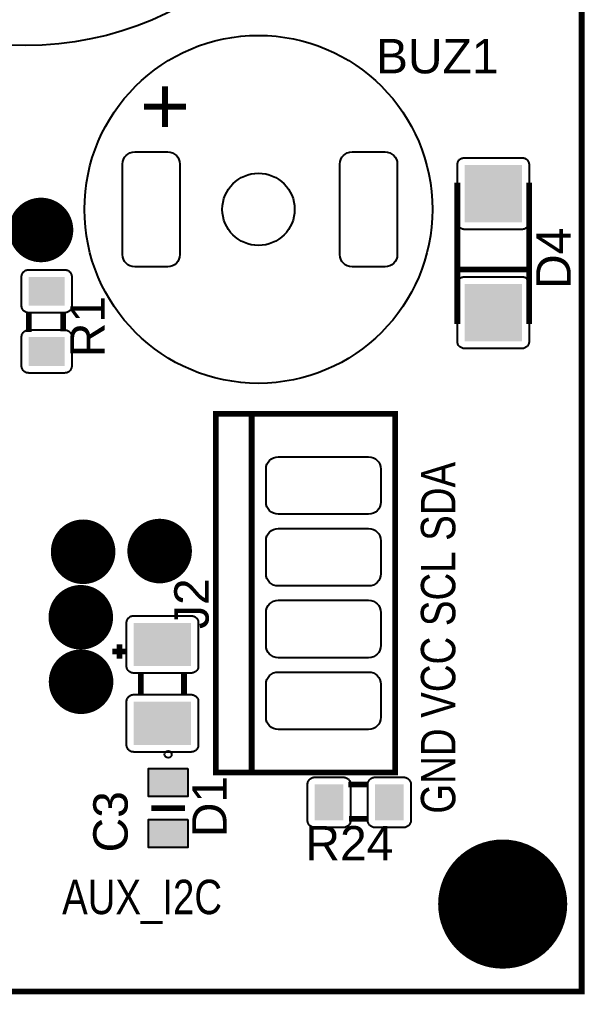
# Model space of a CAD drawing. Header units: inches. Extents: x -1.08 to 1.08, y -1.14 to 1.14.
# Drawn here: x 0.287 to 1.075, y -1.145 to 0.214 of the extents above; entities that cross this region are included whole.
import ezdxf

# ---------------------------------------------------------------- set-up
doc = ezdxf.new("R2010")
doc.units = ezdxf.units.IN
doc.layers.get('0').update_dxf_attribs({"linetype": 'CONTINUOUS'})

# ---------------------------------------------------------------- blocks, each defined once
blk = doc.blocks.new('RPAD')
blk.add_trace([(-0.5, -0.5), (-0.5, 0.5), (0.5, -0.5), (0.5, 0.5)])
blk = doc.blocks.new('EPAD')
at = {"const_width": 0.5}
blk.add_lwpolyline([(-0.25, 0, 1), (0.25, 0, 1)], format="xyb", close=True, dxfattribs=at)

msp = doc.modelspace()

# ---------------------------------------------------------------- linework, layer by layer
for points, const_width in [([(-1.071228, -1.14098), (1.071228, -1.14098), (1.071228, 1.14098), (-1.071228, 1.14098), (-1.071228, -1.14098)], 0.008), ([(-1.071228, -1.14098), (1.071228, -1.14098), (1.071228, 1.14098), (-1.071228, 1.14098), (-1.071228, -1.14098)], 0.008), ([(-1.071228, -1.14098), (1.071228, -1.14098), (1.071228, 1.14098), (-1.071228, 1.14098), (-1.071228, -1.14098)], 0.008), ([(0.897953, -0.21039), (0.897953, -0.01339)], 0.008), ([(0.897953, -0.21039), (0.897953, -0.01339)], 0.008), ([(0.897953, -0.21039), (0.897953, -0.01339)], 0.008), ([(0.997953, -0.01339), (0.997953, -0.21039)], 0.008), ([(0.997953, -0.01339), (0.997953, -0.21039)], 0.008), ([(0.997953, -0.01339), (0.997953, -0.21039)], 0.008), ([(0.997953, -0.13439), (0.897953, -0.13439)], 0.008), ([(0.997953, -0.13439), (0.897953, -0.13439)], 0.008), ([(0.997953, -0.13439), (0.897953, -0.13439)], 0.008), ([(0.300386, -0.193563), (0.300386, -0.221563)], 0.008), ([(0.300386, -0.193563), (0.300386, -0.221563)], 0.008), ([(0.300386, -0.193563), (0.300386, -0.221563)], 0.008), ([(0.348386, -0.193563), (0.348386, -0.220563)], 0.008), ([(0.348386, -0.193563), (0.348386, -0.220563)], 0.008), ([(0.348386, -0.193563), (0.348386, -0.220563)], 0.008), ([(0.561213, -0.835429), (0.811213, -0.835429), (0.811213, -0.335429), (0.561213, -0.335429), (0.561213, -0.835429)], 0.008), ([(0.561213, -0.835429), (0.811213, -0.835429), (0.811213, -0.335429), (0.561213, -0.335429), (0.561213, -0.835429)], 0.008), ([(0.561213, -0.835429), (0.811213, -0.835429), (0.811213, -0.335429), (0.561213, -0.335429), (0.561213, -0.835429)], 0.008), ([(0.611213, -0.835429), (0.611213, -0.335429)], 0.008), ([(0.611213, -0.835429), (0.611213, -0.335429)], 0.008), ([(0.611213, -0.835429), (0.611213, -0.335429)], 0.008), ([(0.416803, -0.666925), (0.436803, -0.666925)], 0.008), ([(0.416803, -0.666925), (0.436803, -0.666925)], 0.008), ([(0.416803, -0.666925), (0.436803, -0.666925)], 0.008), ([(0.426803, -0.676925), (0.426803, -0.656925)], 0.008), ([(0.426803, -0.676925), (0.426803, -0.656925)], 0.008), ([(0.426803, -0.676925), (0.426803, -0.656925)], 0.008), ([(0.456803, -0.726925), (0.456803, -0.696925)], 0.008), ([(0.456803, -0.726925), (0.456803, -0.696925)], 0.008), ([(0.456803, -0.726925), (0.456803, -0.696925)], 0.008), ([(0.516803, -0.726925), (0.516803, -0.696925)], 0.008), ([(0.516803, -0.726925), (0.516803, -0.696925)], 0.008), ([(0.516803, -0.726925), (0.516803, -0.696925)], 0.008), ([(0.774087, -0.852161), (0.746087, -0.852161)], 0.008), ([(0.774087, -0.852161), (0.746087, -0.852161)], 0.008), ([(0.774087, -0.852161), (0.746087, -0.852161)], 0.008), ([(0.518299, -0.885035), (0.471055, -0.885035)], 0.007874), ([(0.518299, -0.885035), (0.471055, -0.885035)], 0.007874), ([(0.518299, -0.885035), (0.471055, -0.885035)], 0.007874), ([(0.774087, -0.900161), (0.747087, -0.900161)], 0.008), ([(0.774087, -0.900161), (0.747087, -0.900161)], 0.008), ([(0.774087, -0.900161), (0.747087, -0.900161)], 0.008)]:
    msp.add_lwpolyline(points, dxfattribs=dict(const_width=const_width))
for points in [[(0.448055, 0.02961), (0.494055, 0.02961), (0.497531, 0.029272), (0.500745, 0.028299), (0.503636, 0.026753), (0.506141, 0.024696), (0.508198, 0.022191), (0.509744, 0.0193), (0.510717, 0.016086), (0.511055, 0.01261), (0.511055, -0.11339), (0.510717, -0.116866), (0.509744, -0.12008), (0.508198, -0.122971), (0.506141, -0.125476), (0.503636, -0.127532), (0.500745, -0.129078), (0.497531, -0.130052), (0.494055, -0.13039), (0.448055, -0.13039), (0.444579, -0.130052), (0.441365, -0.129078), (0.438474, -0.127532), (0.435969, -0.125476), (0.433913, -0.122971), (0.432367, -0.12008), (0.431393, -0.116866), (0.431055, -0.11339), (0.431055, 0.01261), (0.431393, 0.016086), (0.432367, 0.0193), (0.433913, 0.022191), (0.435969, 0.024696), (0.438474, 0.026753), (0.441365, 0.028299), (0.444579, 0.029272), (0.448055, 0.02961)], [(0.751205, 0.02961), (0.797205, 0.02961), (0.800681, 0.029272), (0.803895, 0.028299), (0.806786, 0.026753), (0.809291, 0.024696), (0.811347, 0.022191), (0.812893, 0.0193), (0.813867, 0.016086), (0.814205, 0.01261), (0.814205, -0.11339), (0.813867, -0.116866), (0.812893, -0.12008), (0.811347, -0.122971), (0.809291, -0.125476), (0.806786, -0.127532), (0.803895, -0.129078), (0.800681, -0.130052), (0.797205, -0.13039), (0.751205, -0.13039), (0.747729, -0.130052), (0.744515, -0.129078), (0.741624, -0.127532), (0.739119, -0.125476), (0.737062, -0.122971), (0.735516, -0.12008), (0.734543, -0.116866), (0.734205, -0.11339), (0.734205, 0.01261), (0.734543, 0.016086), (0.735516, 0.0193), (0.737062, 0.022191), (0.739119, 0.024696), (0.741624, 0.026753), (0.744515, 0.028299), (0.747729, 0.029272), (0.751205, 0.02961)], [(0.997953, 0.01161), (0.997953, -0.06839), (0.997902, -0.069429), (0.997754, -0.070434), (0.997512, -0.071401), (0.997181, -0.072325), (0.996767, -0.073202), (0.996272, -0.074026), (0.995702, -0.074793), (0.995062, -0.075499), (0.994356, -0.076139), (0.993589, -0.076709), (0.992765, -0.077203), (0.991888, -0.077618), (0.990964, -0.077949), (0.989997, -0.078191), (0.988992, -0.078339), (0.987953, -0.07839), (0.907953, -0.07839), (0.906913, -0.078339), (0.905908, -0.078191), (0.904941, -0.077949), (0.904017, -0.077618), (0.903141, -0.077203), (0.902317, -0.076709), (0.90155, -0.076139), (0.900843, -0.075499), (0.900203, -0.074793), (0.899634, -0.074026), (0.899139, -0.073202), (0.898724, -0.072325), (0.898394, -0.071401), (0.898152, -0.070434), (0.898003, -0.069429), (0.897953, -0.06839), (0.897953, 0.01161), (0.898003, 0.01265), (0.898152, 0.013655), (0.898394, 0.014622), (0.898724, 0.015546), (0.899139, 0.016422), (0.899634, 0.017246), (0.900203, 0.018014), (0.900843, 0.01872), (0.90155, 0.01936), (0.902317, 0.019929), (0.903141, 0.020424), (0.904017, 0.020839), (0.904941, 0.021169), (0.905908, 0.021411), (0.906913, 0.02156), (0.907953, 0.02161), (0.987953, 0.02161), (0.988992, 0.02156), (0.989997, 0.021411), (0.990964, 0.021169), (0.991888, 0.020839), (0.992765, 0.020424), (0.993589, 0.019929), (0.994356, 0.01936), (0.995062, 0.01872), (0.995702, 0.018014), (0.996272, 0.017246), (0.996767, 0.016422), (0.997181, 0.015546), (0.997512, 0.014622), (0.997754, 0.013655), (0.997902, 0.01265), (0.997953, 0.01161)], [(0.360386, -0.144563), (0.360386, -0.184563), (0.360335, -0.185602), (0.360187, -0.186607), (0.359945, -0.187574), (0.359614, -0.188498), (0.3592, -0.189375), (0.358705, -0.190199), (0.358135, -0.190967), (0.357495, -0.191672), (0.356789, -0.192313), (0.356022, -0.192882), (0.355198, -0.193376), (0.354321, -0.193791), (0.353397, -0.194122), (0.35243, -0.194364), (0.351425, -0.194513), (0.350386, -0.194563), (0.300386, -0.194563), (0.299346, -0.194513), (0.298341, -0.194364), (0.297374, -0.194122), (0.29645, -0.193791), (0.295574, -0.193376), (0.29475, -0.192882), (0.293983, -0.192313), (0.293276, -0.191672), (0.292636, -0.190967), (0.292067, -0.190199), (0.291572, -0.189375), (0.291157, -0.188498), (0.290827, -0.187574), (0.290585, -0.186607), (0.290436, -0.185602), (0.290386, -0.184563), (0.290386, -0.144563), (0.290436, -0.143524), (0.290585, -0.142519), (0.290827, -0.141552), (0.291157, -0.140628), (0.291572, -0.139751), (0.292067, -0.138927), (0.292636, -0.138159), (0.293276, -0.137454), (0.293983, -0.136813), (0.29475, -0.136244), (0.295574, -0.13575), (0.29645, -0.135335), (0.297374, -0.135004), (0.298341, -0.134762), (0.299346, -0.134613), (0.300386, -0.134563), (0.350386, -0.134563), (0.351425, -0.134613), (0.35243, -0.134762), (0.353397, -0.135004), (0.354321, -0.135335), (0.355198, -0.13575), (0.356022, -0.136244), (0.356789, -0.136813), (0.357495, -0.137454), (0.358135, -0.138159), (0.358705, -0.138927), (0.3592, -0.139751), (0.359614, -0.140628), (0.359945, -0.141552), (0.360187, -0.142519), (0.360335, -0.143524), (0.360386, -0.144563)], [(0.997953, -0.15439), (0.997953, -0.23439), (0.997902, -0.235429), (0.997754, -0.236434), (0.997512, -0.237401), (0.997181, -0.238325), (0.996767, -0.239202), (0.996272, -0.240026), (0.995702, -0.240793), (0.995062, -0.241499), (0.994356, -0.242139), (0.993589, -0.242709), (0.992765, -0.243203), (0.991888, -0.243618), (0.990964, -0.243949), (0.989997, -0.244191), (0.988992, -0.244339), (0.987953, -0.24439), (0.907953, -0.24439), (0.906913, -0.244339), (0.905908, -0.244191), (0.904941, -0.243949), (0.904017, -0.243618), (0.903141, -0.243203), (0.902317, -0.242709), (0.90155, -0.242139), (0.900843, -0.241499), (0.900203, -0.240793), (0.899634, -0.240026), (0.899139, -0.239202), (0.898724, -0.238325), (0.898394, -0.237401), (0.898152, -0.236434), (0.898003, -0.235429), (0.897953, -0.23439), (0.897953, -0.15439), (0.898003, -0.15335), (0.898152, -0.152345), (0.898394, -0.151378), (0.898724, -0.150454), (0.899139, -0.149578), (0.899634, -0.148754), (0.900203, -0.147986), (0.900843, -0.14728), (0.90155, -0.14664), (0.902317, -0.146071), (0.903141, -0.145576), (0.904017, -0.145161), (0.904941, -0.144831), (0.905908, -0.144589), (0.906913, -0.14444), (0.907953, -0.14439), (0.987953, -0.14439), (0.988992, -0.14444), (0.989997, -0.144589), (0.990964, -0.144831), (0.991888, -0.145161), (0.992765, -0.145576), (0.993589, -0.146071), (0.994356, -0.14664), (0.995062, -0.14728), (0.995702, -0.147986), (0.996272, -0.148754), (0.996767, -0.149578), (0.997181, -0.150454), (0.997512, -0.151378), (0.997754, -0.152345), (0.997902, -0.15335), (0.997953, -0.15439)], [(0.360386, -0.228563), (0.360386, -0.268563), (0.360335, -0.269602), (0.360187, -0.270607), (0.359945, -0.271574), (0.359614, -0.272498), (0.3592, -0.273375), (0.358705, -0.274199), (0.358135, -0.274967), (0.357495, -0.275672), (0.356789, -0.276313), (0.356022, -0.276882), (0.355198, -0.277376), (0.354321, -0.277791), (0.353397, -0.278122), (0.35243, -0.278364), (0.351425, -0.278513), (0.350386, -0.278563), (0.300386, -0.278563), (0.299346, -0.278513), (0.298341, -0.278364), (0.297374, -0.278122), (0.29645, -0.277791), (0.295574, -0.277376), (0.29475, -0.276882), (0.293983, -0.276313), (0.293276, -0.275672), (0.292636, -0.274967), (0.292067, -0.274199), (0.291572, -0.273375), (0.291157, -0.272498), (0.290827, -0.271574), (0.290585, -0.270607), (0.290436, -0.269602), (0.290386, -0.268563), (0.290386, -0.228563), (0.290436, -0.227524), (0.290585, -0.226519), (0.290827, -0.225552), (0.291157, -0.224628), (0.291572, -0.223751), (0.292067, -0.222927), (0.292636, -0.222159), (0.293276, -0.221454), (0.293983, -0.220813), (0.29475, -0.220244), (0.295574, -0.21975), (0.29645, -0.219335), (0.297374, -0.219004), (0.298341, -0.218762), (0.299346, -0.218613), (0.300386, -0.218563), (0.350386, -0.218563), (0.351425, -0.218613), (0.35243, -0.218762), (0.353397, -0.219004), (0.354321, -0.219335), (0.355198, -0.21975), (0.356022, -0.220244), (0.356789, -0.220813), (0.357495, -0.221454), (0.358135, -0.222159), (0.358705, -0.222927), (0.3592, -0.223751), (0.359614, -0.224628), (0.359945, -0.225552), (0.360187, -0.226519), (0.360335, -0.227524), (0.360386, -0.228563)], [(0.631213, -0.458429), (0.631213, -0.412429), (0.631551, -0.408953), (0.632524, -0.405739), (0.63407, -0.402848), (0.636127, -0.400343), (0.638631, -0.398287), (0.641522, -0.396741), (0.644737, -0.395767), (0.648213, -0.395429), (0.774213, -0.395429), (0.777689, -0.395767), (0.780903, -0.396741), (0.783794, -0.398287), (0.786298, -0.400343), (0.788355, -0.402848), (0.789901, -0.405739), (0.790874, -0.408953), (0.791213, -0.412429), (0.791213, -0.458429), (0.790874, -0.461905), (0.789901, -0.465119), (0.788355, -0.46801), (0.786298, -0.470515), (0.783794, -0.472572), (0.780903, -0.474118), (0.777689, -0.475091), (0.774213, -0.475429), (0.648213, -0.475429), (0.644737, -0.475091), (0.641522, -0.474118), (0.638631, -0.472572), (0.636127, -0.470515), (0.63407, -0.46801), (0.632524, -0.465119), (0.631551, -0.461905), (0.631213, -0.458429)], [(0.631213, -0.558429), (0.631213, -0.512429), (0.631551, -0.508953), (0.632524, -0.505739), (0.63407, -0.502848), (0.636127, -0.500343), (0.638631, -0.498287), (0.641522, -0.496741), (0.644737, -0.495767), (0.648213, -0.495429), (0.774213, -0.495429), (0.777689, -0.495767), (0.780903, -0.496741), (0.783794, -0.498287), (0.786298, -0.500343), (0.788355, -0.502848), (0.789901, -0.505739), (0.790874, -0.508953), (0.791213, -0.512429), (0.791213, -0.558429), (0.790874, -0.561905), (0.789901, -0.565119), (0.788355, -0.56801), (0.786298, -0.570515), (0.783794, -0.572572), (0.780903, -0.574118), (0.777689, -0.575091), (0.774213, -0.575429), (0.648213, -0.575429), (0.644737, -0.575091), (0.641522, -0.574118), (0.638631, -0.572572), (0.636127, -0.570515), (0.63407, -0.56801), (0.632524, -0.565119), (0.631551, -0.561905), (0.631213, -0.558429)], [(0.631213, -0.658429), (0.631213, -0.612429), (0.631551, -0.608953), (0.632524, -0.605739), (0.63407, -0.602848), (0.636127, -0.600343), (0.638631, -0.598287), (0.641522, -0.596741), (0.644737, -0.595767), (0.648213, -0.595429), (0.774213, -0.595429), (0.777689, -0.595767), (0.780903, -0.596741), (0.783794, -0.598287), (0.786298, -0.600343), (0.788355, -0.602848), (0.789901, -0.605739), (0.790874, -0.608953), (0.791213, -0.612429), (0.791213, -0.658429), (0.790874, -0.661905), (0.789901, -0.665119), (0.788355, -0.66801), (0.786298, -0.670515), (0.783794, -0.672572), (0.780903, -0.674118), (0.777689, -0.675091), (0.774213, -0.675429), (0.648213, -0.675429), (0.644737, -0.675091), (0.641522, -0.674118), (0.638631, -0.672572), (0.636127, -0.670515), (0.63407, -0.66801), (0.632524, -0.665119), (0.631551, -0.661905), (0.631213, -0.658429)], [(0.436803, -0.686925), (0.436803, -0.626925), (0.436854, -0.625886), (0.437002, -0.624881), (0.437244, -0.623914), (0.437575, -0.62299), (0.437989, -0.622113), (0.438484, -0.621289), (0.439054, -0.620522), (0.439694, -0.619816), (0.4404, -0.619176), (0.441167, -0.618606), (0.441991, -0.618112), (0.442868, -0.617697), (0.443792, -0.617366), (0.444759, -0.617124), (0.445764, -0.616976), (0.446803, -0.616925), (0.526803, -0.616925), (0.527843, -0.616976), (0.528848, -0.617124), (0.529815, -0.617366), (0.530739, -0.617697), (0.531615, -0.618112), (0.532439, -0.618606), (0.533206, -0.619176), (0.533913, -0.619816), (0.534553, -0.620522), (0.535122, -0.621289), (0.535617, -0.622113), (0.536031, -0.62299), (0.536362, -0.623914), (0.536604, -0.624881), (0.536753, -0.625886), (0.536803, -0.626925), (0.536803, -0.686925), (0.536753, -0.687965), (0.536604, -0.68897), (0.536362, -0.689937), (0.536031, -0.690861), (0.535617, -0.691737), (0.535122, -0.692561), (0.534553, -0.693329), (0.533913, -0.694035), (0.533206, -0.694675), (0.532439, -0.695244), (0.531615, -0.695739), (0.530739, -0.696154), (0.529815, -0.696484), (0.528848, -0.696726), (0.527843, -0.696875), (0.526803, -0.696925), (0.446803, -0.696925), (0.445764, -0.696875), (0.444759, -0.696726), (0.443792, -0.696484), (0.442868, -0.696154), (0.441991, -0.695739), (0.441167, -0.695244), (0.4404, -0.694675), (0.439694, -0.694035), (0.439054, -0.693329), (0.438484, -0.692561), (0.437989, -0.691737), (0.437575, -0.690861), (0.437244, -0.689937), (0.437002, -0.68897), (0.436854, -0.687965), (0.436803, -0.686925)], [(0.631213, -0.758429), (0.631213, -0.712429), (0.631551, -0.708953), (0.632524, -0.705739), (0.63407, -0.702848), (0.636127, -0.700343), (0.638631, -0.698287), (0.641522, -0.696741), (0.644737, -0.695767), (0.648213, -0.695429), (0.774213, -0.695429), (0.777689, -0.695767), (0.780903, -0.696741), (0.783794, -0.698287), (0.786298, -0.700343), (0.788355, -0.702848), (0.789901, -0.705739), (0.790874, -0.708953), (0.791213, -0.712429), (0.791213, -0.758429), (0.790874, -0.761905), (0.789901, -0.765119), (0.788355, -0.76801), (0.786298, -0.770515), (0.783794, -0.772572), (0.780903, -0.774118), (0.777689, -0.775091), (0.774213, -0.775429), (0.648213, -0.775429), (0.644737, -0.775091), (0.641522, -0.774118), (0.638631, -0.772572), (0.636127, -0.770515), (0.63407, -0.76801), (0.632524, -0.765119), (0.631551, -0.761905), (0.631213, -0.758429)], [(0.436803, -0.796925), (0.436803, -0.736925), (0.436854, -0.735886), (0.437002, -0.734881), (0.437244, -0.733914), (0.437575, -0.73299), (0.437989, -0.732113), (0.438484, -0.731289), (0.439054, -0.730522), (0.439694, -0.729816), (0.4404, -0.729176), (0.441167, -0.728606), (0.441991, -0.728112), (0.442868, -0.727697), (0.443792, -0.727366), (0.444759, -0.727124), (0.445764, -0.726976), (0.446803, -0.726925), (0.526803, -0.726925), (0.527843, -0.726976), (0.528848, -0.727124), (0.529815, -0.727366), (0.530739, -0.727697), (0.531615, -0.728112), (0.532439, -0.728606), (0.533206, -0.729176), (0.533913, -0.729816), (0.534553, -0.730522), (0.535122, -0.731289), (0.535617, -0.732113), (0.536031, -0.73299), (0.536362, -0.733914), (0.536604, -0.734881), (0.536753, -0.735886), (0.536803, -0.736925), (0.536803, -0.796925), (0.536753, -0.797965), (0.536604, -0.79897), (0.536362, -0.799937), (0.536031, -0.800861), (0.535617, -0.801737), (0.535122, -0.802561), (0.534553, -0.803329), (0.533913, -0.804035), (0.533206, -0.804675), (0.532439, -0.805244), (0.531615, -0.805739), (0.530739, -0.806154), (0.529815, -0.806484), (0.528848, -0.806726), (0.527843, -0.806875), (0.526803, -0.806925), (0.446803, -0.806925), (0.445764, -0.806875), (0.444759, -0.806726), (0.443792, -0.806484), (0.442868, -0.806154), (0.441991, -0.805739), (0.441167, -0.805244), (0.4404, -0.804675), (0.439694, -0.804035), (0.439054, -0.803329), (0.438484, -0.802561), (0.437989, -0.801737), (0.437575, -0.800861), (0.437244, -0.799937), (0.437002, -0.79897), (0.436854, -0.797965), (0.436803, -0.796925)], [(0.522177, -0.830102), (0.522177, -0.869102), (0.467177, -0.869102), (0.467177, -0.830102), (0.522177, -0.830102)], [(0.739087, -0.912161), (0.699087, -0.912161), (0.698047, -0.912111), (0.697042, -0.911963), (0.696075, -0.91172), (0.695151, -0.91139), (0.694275, -0.910975), (0.693451, -0.91048), (0.692683, -0.909911), (0.691977, -0.909271), (0.691337, -0.908565), (0.690768, -0.907797), (0.690273, -0.906973), (0.689858, -0.906097), (0.689528, -0.905173), (0.689285, -0.904206), (0.689137, -0.903201), (0.689087, -0.902161), (0.689087, -0.852161), (0.689137, -0.851122), (0.689285, -0.850117), (0.689528, -0.84915), (0.689858, -0.848226), (0.690273, -0.84735), (0.690768, -0.846526), (0.691337, -0.845758), (0.691977, -0.845052), (0.692683, -0.844412), (0.693451, -0.843843), (0.694275, -0.843348), (0.695151, -0.842933), (0.696075, -0.842602), (0.697042, -0.84236), (0.698047, -0.842212), (0.699087, -0.842161), (0.739087, -0.842161), (0.740126, -0.842212), (0.741131, -0.84236), (0.742098, -0.842602), (0.743022, -0.842933), (0.743898, -0.843348), (0.744722, -0.843843), (0.74549, -0.844412), (0.746196, -0.845052), (0.746836, -0.845758), (0.747406, -0.846526), (0.7479, -0.84735), (0.748315, -0.848226), (0.748646, -0.84915), (0.748888, -0.850117), (0.749036, -0.851122), (0.749087, -0.852161), (0.749087, -0.902161), (0.749036, -0.903201), (0.748888, -0.904206), (0.748646, -0.905173), (0.748315, -0.906097), (0.7479, -0.906973), (0.747406, -0.907797), (0.746836, -0.908565), (0.746196, -0.909271), (0.74549, -0.909911), (0.744722, -0.91048), (0.743898, -0.910975), (0.743022, -0.91139), (0.742098, -0.91172), (0.741131, -0.911963), (0.740126, -0.912111), (0.739087, -0.912161)], [(0.823087, -0.912161), (0.783087, -0.912161), (0.782047, -0.912111), (0.781042, -0.911963), (0.780075, -0.91172), (0.779151, -0.91139), (0.778275, -0.910975), (0.777451, -0.91048), (0.776683, -0.909911), (0.775977, -0.909271), (0.775337, -0.908565), (0.774768, -0.907797), (0.774273, -0.906973), (0.773858, -0.906097), (0.773528, -0.905173), (0.773285, -0.904206), (0.773137, -0.903201), (0.773087, -0.902161), (0.773087, -0.852161), (0.773137, -0.851122), (0.773285, -0.850117), (0.773528, -0.84915), (0.773858, -0.848226), (0.774273, -0.84735), (0.774768, -0.846526), (0.775337, -0.845758), (0.775977, -0.845052), (0.776683, -0.844412), (0.777451, -0.843843), (0.778275, -0.843348), (0.779151, -0.842933), (0.780075, -0.842602), (0.781042, -0.84236), (0.782047, -0.842212), (0.783087, -0.842161), (0.823087, -0.842161), (0.824126, -0.842212), (0.825131, -0.84236), (0.826098, -0.842602), (0.827022, -0.842933), (0.827898, -0.843348), (0.828722, -0.843843), (0.82949, -0.844412), (0.830196, -0.845052), (0.830836, -0.845758), (0.831406, -0.846526), (0.8319, -0.84735), (0.832315, -0.848226), (0.832646, -0.84915), (0.832888, -0.850117), (0.833036, -0.851122), (0.833087, -0.852161), (0.833087, -0.902161), (0.833036, -0.903201), (0.832888, -0.904206), (0.832646, -0.905173), (0.832315, -0.906097), (0.8319, -0.906973), (0.831406, -0.907797), (0.830836, -0.908565), (0.830196, -0.909271), (0.82949, -0.909911), (0.828722, -0.91048), (0.827898, -0.910975), (0.827022, -0.91139), (0.826098, -0.91172), (0.825131, -0.911963), (0.824126, -0.912111), (0.823087, -0.912161)], [(0.522177, -0.900969), (0.522177, -0.939969), (0.467177, -0.939969), (0.467177, -0.900969), (0.522177, -0.900969)]]:
    msp.add_lwpolyline(points, close=True)
for centre, radius in [((0.295795, 0.630673), 0.452756), ((0.295795, 0.630673), 0.452756), ((0.295795, 0.630673), 0.452756), ((0.620661, -0.05039), 0.242565), ((0.620661, -0.05039), 0.242565), ((0.620661, -0.05039), 0.242565), ((0.620661, -0.05039), 0.050418), ((0.620661, -0.05039), 0.050418), ((0.620661, -0.05039), 0.050418), ((0.494677, -0.810232), 0.004921), ((0.494677, -0.810232), 0.004921), ((0.494677, -0.810232), 0.004921)]:
    msp.add_circle(centre, radius)

# ---------------------------------------------------------------- block references
for p, xscale, yscale, rotation in [((0.947953, -0.02839), 0.08, 0.08, 270), ((0.325386, -0.164563), 0.04, 0.05, -90), ((0.947953, -0.19439), 0.08, 0.08, 270), ((0.325386, -0.248563), 0.04, 0.05, -90), ((0.486803, -0.656925), 0.06, 0.08, 90), ((0.486803, -0.766925), 0.06, 0.08, 90), ((0.494677, -0.849602), 0.039, 0.055, -90), ((0.719087, -0.877161), 0.04, 0.05, 180), ((0.803087, -0.877161), 0.04, 0.05, 180), ((0.494677, -0.920469), 0.039, 0.055, -90)]:
    msp.add_blockref('RPAD', p, dxfattribs=dict(xscale=xscale, yscale=yscale, rotation=rotation))
for p, xscale, yscale in [((0.317448, -0.079157), 0.09, 0.09), ((0.376175, -0.52777), 0.09, 0.09), ((0.482866, -0.526768), 0.09, 0.09), ((0.372912, -0.619124), 0.09, 0.09), ((0.373299, -0.708959), 0.09, 0.09), ((0.96115, -1.018933), 0.18, 0.18)]:
    msp.add_blockref('EPAD', p, dxfattribs=dict(xscale=xscale, yscale=yscale))

# ---------------------------------------------------------------- texts
for s, height, width, p in [('BUZ1', 0.048, 1.041667, (0.784441, 0.139183)), ('BUZ1', 0.048, 1.041667, (0.784441, 0.139183)), ('BUZ1', 0.048, 1.041667, (0.784441, 0.139183)), ('+', 0.08, 1.125, (0.455307, 0.054098)), ('+', 0.08, 1.125, (0.455307, 0.054098)), ('+', 0.08, 1.125, (0.455307, 0.054098)), ('R24', 0.048, 1.041667, (0.686087, -0.958161)), ('R24', 0.048, 1.041667, (0.686087, -0.958161)), ('R24', 0.048, 1.041667, (0.686087, -0.958161)), ('AUX_I2C', 0.048, 0.833333, (0.346906, -1.032996)), ('AUX_I2C', 0.048, 0.833333, (0.346906, -1.032996)), ('AUX_I2C', 0.048, 0.833333, (0.346906, -1.032996))]:
    msp.add_text(s, height=height, dxfattribs=dict(width=width)).set_placement(p)
for s, width, p in [('D4', 1.041667, (1.055953, -0.16139)), ('D4', 1.041667, (1.055953, -0.16139)), ('D4', 1.041667, (1.055953, -0.16139)), ('R1', 1.041667, (0.406386, -0.256563)), ('R1', 1.041667, (0.406386, -0.256563)), ('R1', 1.041667, (0.406386, -0.256563)), ('GND VCC SCL SDA', 0.833333, (0.895134, -0.892909)), ('GND VCC SCL SDA', 0.833333, (0.895134, -0.892909)), ('GND VCC SCL SDA', 0.833333, (0.895134, -0.892909)), ('J2', 1.041667, (0.551213, -0.635429)), ('J2', 1.041667, (0.551213, -0.635429)), ('J2', 1.041667, (0.551213, -0.635429)), ('D1', 1.041667, (0.576236, -0.925685)), ('D1', 1.041667, (0.576236, -0.925685)), ('D1', 1.041667, (0.576236, -0.925685)), ('C3', 1.041667, (0.438299, -0.946965)), ('C3', 1.041667, (0.438299, -0.946965)), ('C3', 1.041667, (0.438299, -0.946965))]:
    msp.add_text(s, height=0.048, rotation=90, dxfattribs=dict(width=width)).set_placement(p)

doc.saveas('drawing.dxf')
